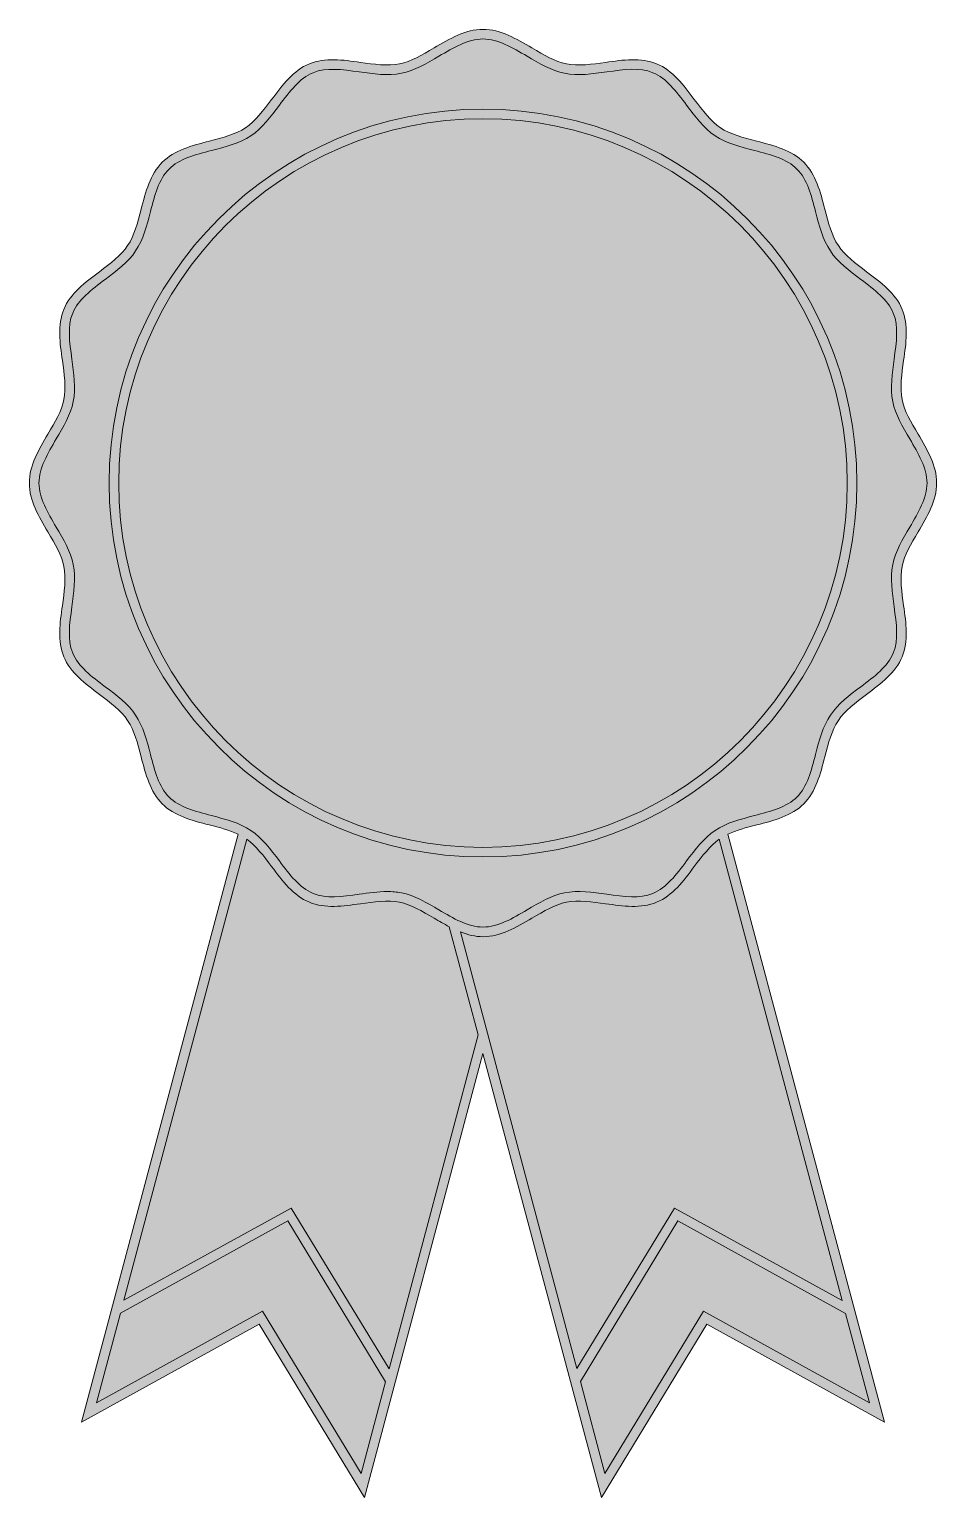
# Model space of a CAD drawing. Header units: inches. Extents: x 0.82 to 3.18, y -3.92 to -0.1.
import ezdxf

# ---------------------------------------------------------------- set-up
doc = ezdxf.new("R2010")
doc.units = ezdxf.units.IN
doc.header["$MEASUREMENT"] = 0
doc.layers.add('Back to school', color=7, linetype='Continuous', lineweight=0)

msp = doc.modelspace()

# ---------------------------------------------------------------- hatches: boundary and pattern name
at = {"layer": 'Back to school', "true_color": 0xf8e0c5, "transparency": 33554687}
h = msp.add_hatch(color=254, dxfattribs=at)
h.dxf.hatch_style = 2
edge = h.paths.add_edge_path()
edge.add_spline(control_points=[(3.1308, -1.4078), (3.1546, -1.3677), (3.1791, -1.3262), (3.1791, -1.2806), (3.1791, -1.235), (3.1546, -1.1935), (3.1308, -1.1533), (3.1126, -1.1225), (3.0953, -1.0933), (3.0895, -1.0638), (3.0834, -1.0329), (3.0885, -0.9969), (3.0934, -0.9621), (3.0998, -0.9167), (3.1064, -0.8697), (3.0896, -0.8292), (3.0724, -0.7878), (3.0341, -0.7591), (2.997, -0.7313), (2.968, -0.7095), (2.9406, -0.689), (2.9236, -0.6635), (2.9063, -0.6377), (2.8977, -0.6043), (2.8885, -0.5689), (2.877, -0.5243), (2.8651, -0.4782), (2.8338, -0.4468), (2.8024, -0.4155), (2.7562, -0.4036), (2.7116, -0.392), (2.6763, -0.3829), (2.6429, -0.3743), (2.6171, -0.357), (2.5916, -0.3399), (2.5711, -0.3126), (2.5493, -0.2836), (2.5215, -0.2465), (2.4928, -0.2082), (2.4513, -0.191), (2.4108, -0.1742), (2.3639, -0.1808), (2.3185, -0.1872), (2.2837, -0.1921), (2.2477, -0.1972), (2.2168, -0.1911), (2.1872, -0.1852), (2.1581, -0.168), (2.1273, -0.1498), (2.0871, -0.126), (2.0456, -0.1015), (2, -0.1015), (1.9544, -0.1015), (1.9129, -0.126), (1.8728, -0.1498), (1.8419, -0.168), (1.8128, -0.1852), (1.7832, -0.1911), (1.7523, -0.1972), (1.7163, -0.1921), (1.6815, -0.1872), (1.6361, -0.1808), (1.5892, -0.1742), (1.5487, -0.191), (1.5072, -0.2081), (1.4785, -0.2465), (1.4507, -0.2836), (1.429, -0.3126), (1.4084, -0.3399), (1.3829, -0.357), (1.3571, -0.3743), (1.3237, -0.3829), (1.2884, -0.392), (1.2438, -0.4036), (1.1976, -0.4155), (1.1663, -0.4468), (1.1349, -0.4782), (1.123, -0.5243), (1.1115, -0.569), (1.1023, -0.6043), (1.0937, -0.6377), (1.0764, -0.6635), (1.0594, -0.689), (1.032, -0.7095), (1.003, -0.7313), (0.9659, -0.7591), (0.9276, -0.7878), (0.9104, -0.8292), (0.8936, -0.8697), (0.9002, -0.9167), (0.9066, -0.9621), (0.9115, -0.9969), (0.9166, -1.0329), (0.9105, -1.0638), (0.9047, -1.0933), (0.8874, -1.1225), (0.8692, -1.1533), (0.8454, -1.1935), (0.8209, -1.235), (0.8209, -1.2806), (0.8209, -1.3262), (0.8454, -1.3677), (0.8692, -1.4078), (0.8874, -1.4387), (0.9047, -1.4678), (0.9105, -1.4973), (0.9166, -1.5283), (0.9115, -1.5643), (0.9066, -1.5991), (0.9002, -1.6445), (0.8936, -1.6914), (0.9104, -1.7319), (0.9276, -1.7733), (0.9659, -1.8021), (1.003, -1.8299), (1.032, -1.8516), (1.0593, -1.8722), (1.0764, -1.8977), (1.0937, -1.9235), (1.1023, -1.9569), (1.1115, -1.9922), (1.123, -2.0368), (1.1349, -2.083), (1.1662, -2.1143), (1.1976, -2.1457), (1.2437, -2.1576), (1.2884, -2.1691), (1.3154, -2.1761), (1.3412, -2.1828), (1.3635, -2.1933), (1.3635, -2.1933), (0.9562, -3.7213), (0.9562, -3.7213), (0.9562, -3.7213), (1.4183, -3.4668), (1.4183, -3.4668), (1.4183, -3.4668), (1.6924, -3.9175), (1.6924, -3.9175), (1.6924, -3.9175), (2, -2.7634), (2, -2.7634), (2, -2.7634), (2.3076, -3.9175), (2.3076, -3.9175), (2.3076, -3.9175), (2.5817, -3.4668), (2.5817, -3.4668), (2.5817, -3.4668), (3.0438, -3.7213), (3.0438, -3.7213), (3.0438, -3.7213), (2.6365, -2.1933), (2.6365, -2.1933), (2.6588, -2.1828), (2.6846, -2.1761), (2.7116, -2.1691), (2.7563, -2.1576), (2.8024, -2.1457), (2.8338, -2.1143), (2.8651, -2.083), (2.877, -2.0368), (2.8885, -1.9922), (2.8977, -1.9569), (2.9063, -1.9235), (2.9236, -1.8977), (2.9407, -1.8722), (2.968, -1.8516), (2.997, -1.8299), (3.0341, -1.8021), (3.0724, -1.7733), (3.0896, -1.7319), (3.1064, -1.6914), (3.0998, -1.6445), (3.0934, -1.5991), (3.0885, -1.5643), (3.0834, -1.5283), (3.0895, -1.4973), (3.0953, -1.4678), (3.1126, -1.4387), (3.1308, -1.4078)], knot_values=[0, 0, 0, 0, 1, 1, 1, 2, 2, 2, 3, 3, 3, 4, 4, 4, 5, 5, 5, 6, 6, 6, 7, 7, 7, 8, 8, 8, 9, 9, 9, 10, 10, 10, 11, 11, 11, 12, 12, 12, 13, 13, 13, 14, 14, 14, 15, 15, 15, 16, 16, 16, 17, 17, 17, 18, 18, 18, 19, 19, 19, 20, 20, 20, 21, 21, 21, 22, 22, 22, 23, 23, 23, 24, 24, 24, 25, 25, 25, 26, 26, 26, 27, 27, 27, 28, 28, 28, 29, 29, 29, 30, 30, 30, 31, 31, 31, 32, 32, 32, 33, 33, 33, 34, 34, 34, 35, 35, 35, 36, 36, 36, 37, 37, 37, 38, 38, 38, 39, 39, 39, 40, 40, 40, 41, 41, 41, 42, 42, 42, 43, 43, 43, 44, 44, 44, 45, 45, 45, 46, 46, 46, 47, 47, 47, 48, 48, 48, 49, 49, 49, 50, 50, 50, 51, 51, 51, 52, 52, 52, 53, 53, 53, 54, 54, 54, 55, 55, 55, 56, 56, 56, 57, 57, 57, 58, 58, 58, 59, 59, 59, 60, 60, 60, 60], degree=3, periodic=0)
at = {"layer": 'Back to school', "true_color": 0x333333, "transparency": 33554687}
h = msp.add_hatch(color=250, dxfattribs=at)
h.dxf.hatch_style = 2
edge = h.paths.add_edge_path()
edge.add_spline(control_points=[(3.0686, -1.6026), (3.0748, -1.6466), (3.0807, -1.6882), (3.0665, -1.7224), (3.052, -1.7575), (3.018, -1.7829), (2.982, -1.8099), (2.9526, -1.8319), (2.9223, -1.8547), (2.9028, -1.8837), (2.8832, -1.9131), (2.8736, -1.9501), (2.8643, -1.9859), (2.8532, -2.0292), (2.8426, -2.0701), (2.8161, -2.0967), (2.7896, -2.1232), (2.7487, -2.1337), (2.7054, -2.1449), (2.6696, -2.1542), (2.6325, -2.1637), (2.6032, -2.1834), (2.5741, -2.2028), (2.5514, -2.2332), (2.5293, -2.2626), (2.5024, -2.2986), (2.4769, -2.3325), (2.4418, -2.3471), (2.4076, -2.3613), (2.366, -2.3554), (2.322, -2.3492), (2.2851, -2.344), (2.247, -2.3386), (2.2119, -2.3456), (2.1782, -2.3522), (2.1458, -2.3714), (2.1145, -2.3899), (2.0773, -2.4119), (2.0388, -2.4347), (2, -2.4347), (1.9612, -2.4347), (1.9227, -2.4119), (1.8855, -2.3899), (1.8542, -2.3714), (1.8218, -2.3522), (1.7881, -2.3456), (1.7761, -2.3432), (1.7638, -2.3423), (1.7513, -2.3423), (1.7272, -2.3423), (1.7023, -2.3458), (1.678, -2.3492), (1.634, -2.3554), (1.5924, -2.3613), (1.5582, -2.3471), (1.5231, -2.3325), (1.4976, -2.2986), (1.4707, -2.2626), (1.4486, -2.2332), (1.4259, -2.2028), (1.3968, -2.1834), (1.3675, -2.1637), (1.3304, -2.1542), (1.2946, -2.1449), (1.2513, -2.1337), (1.2104, -2.1232), (1.1839, -2.0967), (1.1574, -2.0701), (1.1468, -2.0292), (1.1357, -1.9859), (1.1264, -1.9501), (1.1168, -1.9131), (1.0972, -1.8837), (1.0778, -1.8547), (1.0474, -1.8319), (1.018, -1.8099), (0.982, -1.7829), (0.948, -1.7575), (0.9335, -1.7224), (0.9193, -1.6882), (0.9252, -1.6466), (0.9314, -1.6026), (0.9366, -1.5657), (0.942, -1.5276), (0.935, -1.4925), (0.9284, -1.4588), (0.9092, -1.4264), (0.8907, -1.3951), (0.8687, -1.3579), (0.8459, -1.3193), (0.8459, -1.2806), (0.8459, -1.2418), (0.8687, -1.2033), (0.8907, -1.166), (0.9092, -1.1348), (0.9284, -1.1024), (0.935, -1.0687), (0.942, -1.0335), (0.9366, -0.9955), (0.9314, -0.9586), (0.9252, -0.9146), (0.9193, -0.873), (0.9335, -0.8388), (0.948, -0.8037), (0.982, -0.7782), (1.018, -0.7513), (1.0474, -0.7292), (1.0778, -0.7064), (1.0972, -0.6774), (1.1169, -0.648), (1.1264, -0.611), (1.1357, -0.5752), (1.1468, -0.5319), (1.1574, -0.491), (1.1839, -0.4645), (1.2105, -0.438), (1.2513, -0.4274), (1.2946, -0.4162), (1.3304, -0.407), (1.3675, -0.3974), (1.3968, -0.3778), (1.4259, -0.3583), (1.4487, -0.3279), (1.4707, -0.2986), (1.4977, -0.2626), (1.5231, -0.2286), (1.5582, -0.2141), (1.5924, -0.1999), (1.634, -0.2058), (1.678, -0.212), (1.7149, -0.2172), (1.7529, -0.2226), (1.7881, -0.2156), (1.8218, -0.2089), (1.8542, -0.1898), (1.8855, -0.1713), (1.9227, -0.1493), (1.9612, -0.1265), (2, -0.1265), (2.0388, -0.1265), (2.0773, -0.1493), (2.1145, -0.1713), (2.1458, -0.1898), (2.1782, -0.2089), (2.2119, -0.2156), (2.2471, -0.2226), (2.2851, -0.2172), (2.322, -0.212), (2.366, -0.2057), (2.4076, -0.1999), (2.4418, -0.2141), (2.4769, -0.2286), (2.5023, -0.2626), (2.5293, -0.2986), (2.5514, -0.328), (2.5741, -0.3583), (2.6031, -0.3778), (2.6325, -0.3974), (2.6696, -0.407), (2.7054, -0.4162), (2.7486, -0.4274), (2.7895, -0.438), (2.8161, -0.4645), (2.8426, -0.491), (2.8531, -0.5319), (2.8643, -0.5752), (2.8736, -0.611), (2.8831, -0.648), (2.9028, -0.6774), (2.9222, -0.7064), (2.9526, -0.7292), (2.982, -0.7513), (3.018, -0.7782), (3.052, -0.8037), (3.0665, -0.8388), (3.0807, -0.873), (3.0748, -0.9146), (3.0686, -0.9586), (3.0634, -0.9954), (3.058, -1.0335), (3.065, -1.0687), (3.0716, -1.1024), (3.0908, -1.1348), (3.1093, -1.166), (3.1313, -1.2033), (3.1541, -1.2418), (3.1541, -1.2806), (3.1541, -1.3193), (3.1313, -1.3579), (3.1093, -1.3951), (3.0908, -1.4264), (3.0716, -1.4588), (3.065, -1.4925), (3.058, -1.5276), (3.0634, -1.5657), (3.0686, -1.6026)], knot_values=[0, 0, 0, 0, 1, 1, 1, 2, 2, 2, 3, 3, 3, 4, 4, 4, 5, 5, 5, 6, 6, 6, 7, 7, 7, 8, 8, 8, 9, 9, 9, 10, 10, 10, 11, 11, 11, 12, 12, 12, 13, 13, 13, 14, 14, 14, 15, 15, 15, 16, 16, 16, 17, 17, 17, 18, 18, 18, 19, 19, 19, 20, 20, 20, 21, 21, 21, 22, 22, 22, 23, 23, 23, 24, 24, 24, 25, 25, 25, 26, 26, 26, 27, 27, 27, 28, 28, 28, 29, 29, 29, 30, 30, 30, 31, 31, 31, 32, 32, 32, 33, 33, 33, 34, 34, 34, 35, 35, 35, 36, 36, 36, 37, 37, 37, 38, 38, 38, 39, 39, 39, 40, 40, 40, 41, 41, 41, 42, 42, 42, 43, 43, 43, 44, 44, 44, 45, 45, 45, 46, 46, 46, 47, 47, 47, 48, 48, 48, 49, 49, 49, 50, 50, 50, 51, 51, 51, 52, 52, 52, 53, 53, 53, 54, 54, 54, 55, 55, 55, 56, 56, 56, 57, 57, 57, 58, 58, 58, 59, 59, 59, 60, 60, 60, 61, 61, 61, 62, 62, 62, 63, 63, 63, 64, 64, 64, 65, 65, 65, 65], degree=3, periodic=0)
edge = h.paths.add_edge_path()
edge.add_spline(control_points=[(2.5728, -3.4333), (2.5728, -3.4333), (2.3167, -3.8545), (2.3167, -3.8545), (2.3167, -3.8545), (2.253, -3.6156), (2.253, -3.6156), (2.253, -3.6156), (2.5066, -3.1985), (2.5066, -3.1985), (2.5066, -3.1985), (2.9426, -3.4386), (2.9426, -3.4386), (2.9426, -3.4386), (3.0045, -3.6712), (3.0045, -3.6712), (3.0045, -3.6712), (2.5728, -3.4333), (2.5728, -3.4333)], knot_values=[0, 0, 0, 0, 1, 1, 1, 2, 2, 2, 3, 3, 3, 4, 4, 4, 5, 5, 5, 6, 6, 6, 6], degree=3, periodic=0)
edge = h.paths.add_edge_path()
edge.add_spline(control_points=[(2.6141, -2.2063), (2.6141, -2.2063), (2.9337, -3.4052), (2.9337, -3.4052), (2.9337, -3.4052), (2.4977, -3.165), (2.4977, -3.165), (2.4977, -3.165), (2.2441, -3.5821), (2.2441, -3.5821), (2.2441, -3.5821), (1.9416, -2.4473), (1.9416, -2.4473), (1.9605, -2.4547), (1.9798, -2.4597), (2, -2.4597), (2.0456, -2.4597), (2.0871, -2.4351), (2.1272, -2.4114), (2.1581, -2.3932), (2.1872, -2.3759), (2.2168, -2.3701), (2.2478, -2.364), (2.2837, -2.369), (2.3185, -2.374), (2.3639, -2.3804), (2.4109, -2.387), (2.4513, -2.3702), (2.4928, -2.353), (2.5215, -2.3147), (2.5493, -2.2776), (2.5702, -2.2497), (2.59, -2.2235), (2.6141, -2.2063)], knot_values=[0, 0, 0, 0, 1, 1, 1, 2, 2, 2, 3, 3, 3, 4, 4, 4, 5, 5, 5, 6, 6, 6, 7, 7, 7, 8, 8, 8, 9, 9, 9, 10, 10, 10, 11, 11, 11, 11], degree=3, periodic=0)
edge = h.paths.add_edge_path()
edge.add_spline(control_points=[(1.7557, -3.583), (1.7557, -3.583), (1.5015, -3.165), (1.5015, -3.165), (1.5015, -3.165), (1.0665, -3.4047), (1.0665, -3.4047), (1.0665, -3.4047), (1.3859, -2.2063), (1.3859, -2.2063), (1.41, -2.2235), (1.4298, -2.2497), (1.4507, -2.2776), (1.4785, -2.3147), (1.5072, -2.353), (1.5487, -2.3702), (1.5892, -2.387), (1.6361, -2.3804), (1.6815, -2.374), (1.7163, -2.369), (1.7523, -2.364), (1.7832, -2.3701), (1.8128, -2.3759), (1.8419, -2.3932), (1.8727, -2.4114), (1.8857, -2.4191), (1.8988, -2.4267), (1.9121, -2.4337), (1.9121, -2.4337), (1.9871, -2.7149), (1.9871, -2.7149), (1.9871, -2.7149), (1.7557, -3.583), (1.7557, -3.583)], knot_values=[0, 0, 0, 0, 1, 1, 1, 2, 2, 2, 3, 3, 3, 4, 4, 4, 5, 5, 5, 6, 6, 6, 7, 7, 7, 8, 8, 8, 9, 9, 9, 10, 10, 10, 11, 11, 11, 11], degree=3, periodic=0)
edge = h.paths.add_edge_path()
edge.add_spline(control_points=[(1.6833, -3.8545), (1.6833, -3.8545), (1.4272, -3.4333), (1.4272, -3.4333), (1.4272, -3.4333), (0.9954, -3.6712), (0.9954, -3.6712), (0.9954, -3.6712), (1.0575, -3.4382), (1.0575, -3.4382), (1.0575, -3.4382), (1.4926, -3.1985), (1.4926, -3.1985), (1.4926, -3.1985), (1.7468, -3.6164), (1.7468, -3.6164), (1.7468, -3.6164), (1.6833, -3.8545), (1.6833, -3.8545)], knot_values=[0, 0, 0, 0, 1, 1, 1, 2, 2, 2, 3, 3, 3, 4, 4, 4, 5, 5, 5, 6, 6, 6, 6], degree=3, periodic=0)
edge = h.paths.add_edge_path()
edge.add_spline(control_points=[(3.1308, -1.4078), (3.1546, -1.3677), (3.1791, -1.3262), (3.1791, -1.2806), (3.1791, -1.235), (3.1546, -1.1935), (3.1308, -1.1533), (3.1126, -1.1225), (3.0953, -1.0933), (3.0895, -1.0638), (3.0834, -1.0329), (3.0885, -0.9969), (3.0934, -0.9621), (3.0998, -0.9167), (3.1064, -0.8697), (3.0896, -0.8292), (3.0724, -0.7878), (3.0341, -0.7591), (2.997, -0.7313), (2.968, -0.7095), (2.9406, -0.689), (2.9236, -0.6635), (2.9063, -0.6377), (2.8977, -0.6043), (2.8885, -0.5689), (2.877, -0.5243), (2.8651, -0.4782), (2.8338, -0.4468), (2.8024, -0.4155), (2.7562, -0.4036), (2.7116, -0.392), (2.6763, -0.3829), (2.6429, -0.3743), (2.6171, -0.357), (2.5916, -0.3399), (2.5711, -0.3126), (2.5493, -0.2836), (2.5215, -0.2465), (2.4928, -0.2082), (2.4513, -0.191), (2.4108, -0.1742), (2.3639, -0.1808), (2.3185, -0.1872), (2.2837, -0.1921), (2.2477, -0.1972), (2.2168, -0.1911), (2.1872, -0.1852), (2.1581, -0.168), (2.1273, -0.1498), (2.0871, -0.126), (2.0456, -0.1015), (2, -0.1015), (1.9544, -0.1015), (1.9129, -0.126), (1.8728, -0.1498), (1.8419, -0.168), (1.8128, -0.1852), (1.7832, -0.1911), (1.7523, -0.1972), (1.7163, -0.1921), (1.6815, -0.1872), (1.6361, -0.1808), (1.5892, -0.1742), (1.5487, -0.191), (1.5072, -0.2081), (1.4785, -0.2465), (1.4507, -0.2836), (1.429, -0.3126), (1.4084, -0.3399), (1.3829, -0.357), (1.3571, -0.3743), (1.3237, -0.3829), (1.2884, -0.392), (1.2438, -0.4036), (1.1976, -0.4155), (1.1663, -0.4468), (1.1349, -0.4782), (1.123, -0.5243), (1.1115, -0.569), (1.1023, -0.6043), (1.0937, -0.6377), (1.0764, -0.6635), (1.0594, -0.689), (1.032, -0.7095), (1.003, -0.7313), (0.9659, -0.7591), (0.9276, -0.7878), (0.9104, -0.8292), (0.8936, -0.8697), (0.9002, -0.9167), (0.9066, -0.9621), (0.9115, -0.9969), (0.9166, -1.0329), (0.9105, -1.0638), (0.9047, -1.0933), (0.8874, -1.1225), (0.8692, -1.1533), (0.8454, -1.1935), (0.8209, -1.235), (0.8209, -1.2806), (0.8209, -1.3262), (0.8454, -1.3677), (0.8692, -1.4078), (0.8874, -1.4387), (0.9047, -1.4678), (0.9105, -1.4973), (0.9166, -1.5283), (0.9115, -1.5643), (0.9066, -1.5991), (0.9002, -1.6445), (0.8936, -1.6914), (0.9104, -1.7319), (0.9276, -1.7733), (0.9659, -1.8021), (1.003, -1.8299), (1.032, -1.8516), (1.0593, -1.8722), (1.0764, -1.8977), (1.0937, -1.9235), (1.1023, -1.9569), (1.1115, -1.9922), (1.123, -2.0368), (1.1349, -2.083), (1.1662, -2.1143), (1.1976, -2.1457), (1.2437, -2.1576), (1.2884, -2.1691), (1.3154, -2.1761), (1.3412, -2.1828), (1.3635, -2.1933), (1.3635, -2.1933), (0.9562, -3.7213), (0.9562, -3.7213), (0.9562, -3.7213), (1.4183, -3.4668), (1.4183, -3.4668), (1.4183, -3.4668), (1.6924, -3.9175), (1.6924, -3.9175), (1.6924, -3.9175), (2, -2.7634), (2, -2.7634), (2, -2.7634), (2.3076, -3.9175), (2.3076, -3.9175), (2.3076, -3.9175), (2.5817, -3.4668), (2.5817, -3.4668), (2.5817, -3.4668), (3.0438, -3.7213), (3.0438, -3.7213), (3.0438, -3.7213), (2.6365, -2.1933), (2.6365, -2.1933), (2.6588, -2.1828), (2.6846, -2.1761), (2.7116, -2.1691), (2.7563, -2.1576), (2.8024, -2.1457), (2.8338, -2.1143), (2.8651, -2.083), (2.877, -2.0368), (2.8885, -1.9922), (2.8977, -1.9569), (2.9063, -1.9235), (2.9236, -1.8977), (2.9407, -1.8722), (2.968, -1.8516), (2.997, -1.8299), (3.0341, -1.8021), (3.0724, -1.7733), (3.0896, -1.7319), (3.1064, -1.6914), (3.0998, -1.6445), (3.0934, -1.5991), (3.0885, -1.5643), (3.0834, -1.5283), (3.0895, -1.4973), (3.0953, -1.4678), (3.1126, -1.4387), (3.1308, -1.4078)], knot_values=[0, 0, 0, 0, 1, 1, 1, 2, 2, 2, 3, 3, 3, 4, 4, 4, 5, 5, 5, 6, 6, 6, 7, 7, 7, 8, 8, 8, 9, 9, 9, 10, 10, 10, 11, 11, 11, 12, 12, 12, 13, 13, 13, 14, 14, 14, 15, 15, 15, 16, 16, 16, 17, 17, 17, 18, 18, 18, 19, 19, 19, 20, 20, 20, 21, 21, 21, 22, 22, 22, 23, 23, 23, 24, 24, 24, 25, 25, 25, 26, 26, 26, 27, 27, 27, 28, 28, 28, 29, 29, 29, 30, 30, 30, 31, 31, 31, 32, 32, 32, 33, 33, 33, 34, 34, 34, 35, 35, 35, 36, 36, 36, 37, 37, 37, 38, 38, 38, 39, 39, 39, 40, 40, 40, 41, 41, 41, 42, 42, 42, 43, 43, 43, 44, 44, 44, 45, 45, 45, 46, 46, 46, 47, 47, 47, 48, 48, 48, 49, 49, 49, 50, 50, 50, 51, 51, 51, 52, 52, 52, 53, 53, 53, 54, 54, 54, 55, 55, 55, 56, 56, 56, 57, 57, 57, 58, 58, 58, 59, 59, 59, 60, 60, 60, 60], degree=3, periodic=0)
edge = h.paths.add_edge_path()
edge.add_spline(control_points=[(2, -2.2274), (1.4779, -2.2274), (1.0532, -1.8026), (1.0532, -1.2806), (1.0532, -0.7585), (1.4779, -0.3338), (2, -0.3338), (2.5221, -0.3338), (2.9468, -0.7585), (2.9468, -1.2806), (2.9468, -1.8026), (2.5221, -2.2274), (2, -2.2274)], knot_values=[0, 0, 0, 0, 1, 1, 1, 2, 2, 2, 3, 3, 3, 4, 4, 4, 4], degree=3, periodic=0)
edge = h.paths.add_edge_path()
edge.add_spline(control_points=[(2, -0.3088), (1.4642, -0.3088), (1.0282, -0.7447), (1.0282, -1.2806), (1.0282, -1.8164), (1.4642, -2.2524), (2, -2.2524), (2.5358, -2.2524), (2.9718, -1.8164), (2.9718, -1.2806), (2.9718, -0.7447), (2.5358, -0.3088), (2, -0.3088)], knot_values=[0, 0, 0, 0, 1, 1, 1, 2, 2, 2, 3, 3, 3, 4, 4, 4, 4], degree=3, periodic=0)

# ---------------------------------------------------------------- linework, layer by layer
at = {"layer": 'Back to school'}
for points, knots in [([(3.1308, -1.4078), (3.1546, -1.3677), (3.1791, -1.3262), (3.1791, -1.2806), (3.1791, -1.235), (3.1546, -1.1935), (3.1308, -1.1533), (3.1126, -1.1225), (3.0953, -1.0933), (3.0895, -1.0638), (3.0834, -1.0329), (3.0885, -0.9969), (3.0934, -0.9621), (3.0998, -0.9167), (3.1064, -0.8697), (3.0896, -0.8292), (3.0724, -0.7878), (3.0341, -0.7591), (2.997, -0.7313), (2.968, -0.7095), (2.9406, -0.689), (2.9236, -0.6635), (2.9063, -0.6377), (2.8977, -0.6043), (2.8885, -0.5689), (2.877, -0.5243), (2.8651, -0.4782), (2.8338, -0.4468), (2.8024, -0.4155), (2.7562, -0.4036), (2.7116, -0.392), (2.6763, -0.3829), (2.6429, -0.3743), (2.6171, -0.357), (2.5916, -0.3399), (2.5711, -0.3126), (2.5493, -0.2836), (2.5215, -0.2465), (2.4928, -0.2082), (2.4513, -0.191), (2.4108, -0.1742), (2.3639, -0.1808), (2.3185, -0.1872), (2.2837, -0.1921), (2.2477, -0.1972), (2.2168, -0.1911), (2.1872, -0.1852), (2.1581, -0.168), (2.1273, -0.1498), (2.0871, -0.126), (2.0456, -0.1015), (2, -0.1015), (1.9544, -0.1015), (1.9129, -0.126), (1.8728, -0.1498), (1.8419, -0.168), (1.8128, -0.1852), (1.7832, -0.1911), (1.7523, -0.1972), (1.7163, -0.1921), (1.6815, -0.1872), (1.6361, -0.1808), (1.5892, -0.1742), (1.5487, -0.191), (1.5072, -0.2081), (1.4785, -0.2465), (1.4507, -0.2836), (1.429, -0.3126), (1.4084, -0.3399), (1.3829, -0.357), (1.3571, -0.3743), (1.3237, -0.3829), (1.2884, -0.392), (1.2438, -0.4036), (1.1976, -0.4155), (1.1663, -0.4468), (1.1349, -0.4782), (1.123, -0.5243), (1.1115, -0.569), (1.1023, -0.6043), (1.0937, -0.6377), (1.0764, -0.6635), (1.0594, -0.689), (1.032, -0.7095), (1.003, -0.7313), (0.9659, -0.7591), (0.9276, -0.7878), (0.9104, -0.8292), (0.8936, -0.8697), (0.9002, -0.9167), (0.9066, -0.9621), (0.9115, -0.9969), (0.9166, -1.0329), (0.9105, -1.0638), (0.9047, -1.0933), (0.8874, -1.1225), (0.8692, -1.1533), (0.8454, -1.1935), (0.8209, -1.235), (0.8209, -1.2806), (0.8209, -1.3262), (0.8454, -1.3677), (0.8692, -1.4078), (0.8874, -1.4387), (0.9047, -1.4678), (0.9105, -1.4973), (0.9166, -1.5283), (0.9115, -1.5643), (0.9066, -1.5991), (0.9002, -1.6445), (0.8936, -1.6914), (0.9104, -1.7319), (0.9276, -1.7733), (0.9659, -1.8021), (1.003, -1.8299), (1.032, -1.8516), (1.0593, -1.8722), (1.0764, -1.8977), (1.0937, -1.9235), (1.1023, -1.9569), (1.1115, -1.9922), (1.123, -2.0368), (1.1349, -2.083), (1.1662, -2.1143), (1.1976, -2.1457), (1.2437, -2.1576), (1.2884, -2.1691), (1.3154, -2.1761), (1.3412, -2.1828), (1.3635, -2.1933), (1.3635, -2.1933), (0.9562, -3.7213), (0.9562, -3.7213), (0.9562, -3.7213), (1.4183, -3.4668), (1.4183, -3.4668), (1.4183, -3.4668), (1.6924, -3.9175), (1.6924, -3.9175), (1.6924, -3.9175), (2, -2.7634), (2, -2.7634), (2, -2.7634), (2.3076, -3.9175), (2.3076, -3.9175), (2.3076, -3.9175), (2.5817, -3.4668), (2.5817, -3.4668), (2.5817, -3.4668), (3.0438, -3.7213), (3.0438, -3.7213), (3.0438, -3.7213), (2.6365, -2.1933), (2.6365, -2.1933), (2.6588, -2.1828), (2.6846, -2.1761), (2.7116, -2.1691), (2.7563, -2.1576), (2.8024, -2.1457), (2.8338, -2.1143), (2.8651, -2.083), (2.877, -2.0368), (2.8885, -1.9922), (2.8977, -1.9569), (2.9063, -1.9235), (2.9236, -1.8977), (2.9407, -1.8722), (2.968, -1.8516), (2.997, -1.8299), (3.0341, -1.8021), (3.0724, -1.7733), (3.0896, -1.7319), (3.1064, -1.6914), (3.0998, -1.6445), (3.0934, -1.5991), (3.0885, -1.5643), (3.0834, -1.5283), (3.0895, -1.4973), (3.0953, -1.4678), (3.1126, -1.4387), (3.1308, -1.4078)], [0, 0, 0, 0, 1, 1, 1, 2, 2, 2, 3, 3, 3, 4, 4, 4, 5, 5, 5, 6, 6, 6, 7, 7, 7, 8, 8, 8, 9, 9, 9, 10, 10, 10, 11, 11, 11, 12, 12, 12, 13, 13, 13, 14, 14, 14, 15, 15, 15, 16, 16, 16, 17, 17, 17, 18, 18, 18, 19, 19, 19, 20, 20, 20, 21, 21, 21, 22, 22, 22, 23, 23, 23, 24, 24, 24, 25, 25, 25, 26, 26, 26, 27, 27, 27, 28, 28, 28, 29, 29, 29, 30, 30, 30, 31, 31, 31, 32, 32, 32, 33, 33, 33, 34, 34, 34, 35, 35, 35, 36, 36, 36, 37, 37, 37, 38, 38, 38, 39, 39, 39, 40, 40, 40, 41, 41, 41, 42, 42, 42, 43, 43, 43, 44, 44, 44, 45, 45, 45, 46, 46, 46, 47, 47, 47, 48, 48, 48, 49, 49, 49, 50, 50, 50, 51, 51, 51, 52, 52, 52, 53, 53, 53, 54, 54, 54, 55, 55, 55, 56, 56, 56, 57, 57, 57, 58, 58, 58, 59, 59, 59, 60, 60, 60, 60]), ([(3.1308, -1.4078), (3.1546, -1.3677), (3.1791, -1.3262), (3.1791, -1.2806), (3.1791, -1.235), (3.1546, -1.1935), (3.1308, -1.1533), (3.1126, -1.1225), (3.0953, -1.0933), (3.0895, -1.0638), (3.0834, -1.0329), (3.0885, -0.9969), (3.0934, -0.9621), (3.0998, -0.9167), (3.1064, -0.8697), (3.0896, -0.8292), (3.0724, -0.7878), (3.0341, -0.7591), (2.997, -0.7313), (2.968, -0.7095), (2.9406, -0.689), (2.9236, -0.6635), (2.9063, -0.6377), (2.8977, -0.6043), (2.8885, -0.5689), (2.877, -0.5243), (2.8651, -0.4782), (2.8338, -0.4468), (2.8024, -0.4155), (2.7562, -0.4036), (2.7116, -0.392), (2.6763, -0.3829), (2.6429, -0.3743), (2.6171, -0.357), (2.5916, -0.3399), (2.5711, -0.3126), (2.5493, -0.2836), (2.5215, -0.2465), (2.4928, -0.2082), (2.4513, -0.191), (2.4108, -0.1742), (2.3639, -0.1808), (2.3185, -0.1872), (2.2837, -0.1921), (2.2477, -0.1972), (2.2168, -0.1911), (2.1872, -0.1852), (2.1581, -0.168), (2.1273, -0.1498), (2.0871, -0.126), (2.0456, -0.1015), (2, -0.1015), (1.9544, -0.1015), (1.9129, -0.126), (1.8728, -0.1498), (1.8419, -0.168), (1.8128, -0.1852), (1.7832, -0.1911), (1.7523, -0.1972), (1.7163, -0.1921), (1.6815, -0.1872), (1.6361, -0.1808), (1.5892, -0.1742), (1.5487, -0.191), (1.5072, -0.2081), (1.4785, -0.2465), (1.4507, -0.2836), (1.429, -0.3126), (1.4084, -0.3399), (1.3829, -0.357), (1.3571, -0.3743), (1.3237, -0.3829), (1.2884, -0.392), (1.2438, -0.4036), (1.1976, -0.4155), (1.1663, -0.4468), (1.1349, -0.4782), (1.123, -0.5243), (1.1115, -0.569), (1.1023, -0.6043), (1.0937, -0.6377), (1.0764, -0.6635), (1.0594, -0.689), (1.032, -0.7095), (1.003, -0.7313), (0.9659, -0.7591), (0.9276, -0.7878), (0.9104, -0.8292), (0.8936, -0.8697), (0.9002, -0.9167), (0.9066, -0.9621), (0.9115, -0.9969), (0.9166, -1.0329), (0.9105, -1.0638), (0.9047, -1.0933), (0.8874, -1.1225), (0.8692, -1.1533), (0.8454, -1.1935), (0.8209, -1.235), (0.8209, -1.2806), (0.8209, -1.3262), (0.8454, -1.3677), (0.8692, -1.4078), (0.8874, -1.4387), (0.9047, -1.4678), (0.9105, -1.4973), (0.9166, -1.5283), (0.9115, -1.5643), (0.9066, -1.5991), (0.9002, -1.6445), (0.8936, -1.6914), (0.9104, -1.7319), (0.9276, -1.7733), (0.9659, -1.8021), (1.003, -1.8299), (1.032, -1.8516), (1.0593, -1.8722), (1.0764, -1.8977), (1.0937, -1.9235), (1.1023, -1.9569), (1.1115, -1.9922), (1.123, -2.0368), (1.1349, -2.083), (1.1662, -2.1143), (1.1976, -2.1457), (1.2437, -2.1576), (1.2884, -2.1691), (1.3154, -2.1761), (1.3412, -2.1828), (1.3635, -2.1933), (1.3635, -2.1933), (0.9562, -3.7213), (0.9562, -3.7213), (0.9562, -3.7213), (1.4183, -3.4668), (1.4183, -3.4668), (1.4183, -3.4668), (1.6924, -3.9175), (1.6924, -3.9175), (1.6924, -3.9175), (2, -2.7634), (2, -2.7634), (2, -2.7634), (2.3076, -3.9175), (2.3076, -3.9175), (2.3076, -3.9175), (2.5817, -3.4668), (2.5817, -3.4668), (2.5817, -3.4668), (3.0438, -3.7213), (3.0438, -3.7213), (3.0438, -3.7213), (2.6365, -2.1933), (2.6365, -2.1933), (2.6588, -2.1828), (2.6846, -2.1761), (2.7116, -2.1691), (2.7563, -2.1576), (2.8024, -2.1457), (2.8338, -2.1143), (2.8651, -2.083), (2.877, -2.0368), (2.8885, -1.9922), (2.8977, -1.9569), (2.9063, -1.9235), (2.9236, -1.8977), (2.9407, -1.8722), (2.968, -1.8516), (2.997, -1.8299), (3.0341, -1.8021), (3.0724, -1.7733), (3.0896, -1.7319), (3.1064, -1.6914), (3.0998, -1.6445), (3.0934, -1.5991), (3.0885, -1.5643), (3.0834, -1.5283), (3.0895, -1.4973), (3.0953, -1.4678), (3.1126, -1.4387), (3.1308, -1.4078)], [0, 0, 0, 0, 1, 1, 1, 2, 2, 2, 3, 3, 3, 4, 4, 4, 5, 5, 5, 6, 6, 6, 7, 7, 7, 8, 8, 8, 9, 9, 9, 10, 10, 10, 11, 11, 11, 12, 12, 12, 13, 13, 13, 14, 14, 14, 15, 15, 15, 16, 16, 16, 17, 17, 17, 18, 18, 18, 19, 19, 19, 20, 20, 20, 21, 21, 21, 22, 22, 22, 23, 23, 23, 24, 24, 24, 25, 25, 25, 26, 26, 26, 27, 27, 27, 28, 28, 28, 29, 29, 29, 30, 30, 30, 31, 31, 31, 32, 32, 32, 33, 33, 33, 34, 34, 34, 35, 35, 35, 36, 36, 36, 37, 37, 37, 38, 38, 38, 39, 39, 39, 40, 40, 40, 41, 41, 41, 42, 42, 42, 43, 43, 43, 44, 44, 44, 45, 45, 45, 46, 46, 46, 47, 47, 47, 48, 48, 48, 49, 49, 49, 50, 50, 50, 51, 51, 51, 52, 52, 52, 53, 53, 53, 54, 54, 54, 55, 55, 55, 56, 56, 56, 57, 57, 57, 58, 58, 58, 59, 59, 59, 60, 60, 60, 60]), ([(3.0686, -1.6026), (3.0748, -1.6466), (3.0807, -1.6882), (3.0665, -1.7224), (3.052, -1.7575), (3.018, -1.7829), (2.982, -1.8099), (2.9526, -1.8319), (2.9223, -1.8547), (2.9028, -1.8837), (2.8832, -1.9131), (2.8736, -1.9501), (2.8643, -1.9859), (2.8532, -2.0292), (2.8426, -2.0701), (2.8161, -2.0967), (2.7896, -2.1232), (2.7487, -2.1337), (2.7054, -2.1449), (2.6696, -2.1542), (2.6325, -2.1637), (2.6032, -2.1834), (2.5741, -2.2028), (2.5514, -2.2332), (2.5293, -2.2626), (2.5024, -2.2986), (2.4769, -2.3325), (2.4418, -2.3471), (2.4076, -2.3613), (2.366, -2.3554), (2.322, -2.3492), (2.2851, -2.344), (2.247, -2.3386), (2.2119, -2.3456), (2.1782, -2.3522), (2.1458, -2.3714), (2.1145, -2.3899), (2.0773, -2.4119), (2.0388, -2.4347), (2, -2.4347), (1.9612, -2.4347), (1.9227, -2.4119), (1.8855, -2.3899), (1.8542, -2.3714), (1.8218, -2.3522), (1.7881, -2.3456), (1.7761, -2.3432), (1.7638, -2.3423), (1.7513, -2.3423), (1.7272, -2.3423), (1.7023, -2.3458), (1.678, -2.3492), (1.634, -2.3554), (1.5924, -2.3613), (1.5582, -2.3471), (1.5231, -2.3325), (1.4976, -2.2986), (1.4707, -2.2626), (1.4486, -2.2332), (1.4259, -2.2028), (1.3968, -2.1834), (1.3675, -2.1637), (1.3304, -2.1542), (1.2946, -2.1449), (1.2513, -2.1337), (1.2104, -2.1232), (1.1839, -2.0967), (1.1574, -2.0701), (1.1468, -2.0292), (1.1357, -1.9859), (1.1264, -1.9501), (1.1168, -1.9131), (1.0972, -1.8837), (1.0778, -1.8547), (1.0474, -1.8319), (1.018, -1.8099), (0.982, -1.7829), (0.948, -1.7575), (0.9335, -1.7224), (0.9193, -1.6882), (0.9252, -1.6466), (0.9314, -1.6026), (0.9366, -1.5657), (0.942, -1.5276), (0.935, -1.4925), (0.9284, -1.4588), (0.9092, -1.4264), (0.8907, -1.3951), (0.8687, -1.3579), (0.8459, -1.3193), (0.8459, -1.2806), (0.8459, -1.2418), (0.8687, -1.2033), (0.8907, -1.166), (0.9092, -1.1348), (0.9284, -1.1024), (0.935, -1.0687), (0.942, -1.0335), (0.9366, -0.9955), (0.9314, -0.9586), (0.9252, -0.9146), (0.9193, -0.873), (0.9335, -0.8388), (0.948, -0.8037), (0.982, -0.7782), (1.018, -0.7513), (1.0474, -0.7292), (1.0778, -0.7064), (1.0972, -0.6774), (1.1169, -0.648), (1.1264, -0.611), (1.1357, -0.5752), (1.1468, -0.5319), (1.1574, -0.491), (1.1839, -0.4645), (1.2105, -0.438), (1.2513, -0.4274), (1.2946, -0.4162), (1.3304, -0.407), (1.3675, -0.3974), (1.3968, -0.3778), (1.4259, -0.3583), (1.4487, -0.3279), (1.4707, -0.2986), (1.4977, -0.2626), (1.5231, -0.2286), (1.5582, -0.2141), (1.5924, -0.1999), (1.634, -0.2058), (1.678, -0.212), (1.7149, -0.2172), (1.7529, -0.2226), (1.7881, -0.2156), (1.8218, -0.2089), (1.8542, -0.1898), (1.8855, -0.1713), (1.9227, -0.1493), (1.9612, -0.1265), (2, -0.1265), (2.0388, -0.1265), (2.0773, -0.1493), (2.1145, -0.1713), (2.1458, -0.1898), (2.1782, -0.2089), (2.2119, -0.2156), (2.2471, -0.2226), (2.2851, -0.2172), (2.322, -0.212), (2.366, -0.2057), (2.4076, -0.1999), (2.4418, -0.2141), (2.4769, -0.2286), (2.5023, -0.2626), (2.5293, -0.2986), (2.5514, -0.328), (2.5741, -0.3583), (2.6031, -0.3778), (2.6325, -0.3974), (2.6696, -0.407), (2.7054, -0.4162), (2.7486, -0.4274), (2.7895, -0.438), (2.8161, -0.4645), (2.8426, -0.491), (2.8531, -0.5319), (2.8643, -0.5752), (2.8736, -0.611), (2.8831, -0.648), (2.9028, -0.6774), (2.9222, -0.7064), (2.9526, -0.7292), (2.982, -0.7513), (3.018, -0.7782), (3.052, -0.8037), (3.0665, -0.8388), (3.0807, -0.873), (3.0748, -0.9146), (3.0686, -0.9586), (3.0634, -0.9954), (3.058, -1.0335), (3.065, -1.0687), (3.0716, -1.1024), (3.0908, -1.1348), (3.1093, -1.166), (3.1313, -1.2033), (3.1541, -1.2418), (3.1541, -1.2806), (3.1541, -1.3193), (3.1313, -1.3579), (3.1093, -1.3951), (3.0908, -1.4264), (3.0716, -1.4588), (3.065, -1.4925), (3.058, -1.5276), (3.0634, -1.5657), (3.0686, -1.6026)], [0, 0, 0, 0, 1, 1, 1, 2, 2, 2, 3, 3, 3, 4, 4, 4, 5, 5, 5, 6, 6, 6, 7, 7, 7, 8, 8, 8, 9, 9, 9, 10, 10, 10, 11, 11, 11, 12, 12, 12, 13, 13, 13, 14, 14, 14, 15, 15, 15, 16, 16, 16, 17, 17, 17, 18, 18, 18, 19, 19, 19, 20, 20, 20, 21, 21, 21, 22, 22, 22, 23, 23, 23, 24, 24, 24, 25, 25, 25, 26, 26, 26, 27, 27, 27, 28, 28, 28, 29, 29, 29, 30, 30, 30, 31, 31, 31, 32, 32, 32, 33, 33, 33, 34, 34, 34, 35, 35, 35, 36, 36, 36, 37, 37, 37, 38, 38, 38, 39, 39, 39, 40, 40, 40, 41, 41, 41, 42, 42, 42, 43, 43, 43, 44, 44, 44, 45, 45, 45, 46, 46, 46, 47, 47, 47, 48, 48, 48, 49, 49, 49, 50, 50, 50, 51, 51, 51, 52, 52, 52, 53, 53, 53, 54, 54, 54, 55, 55, 55, 56, 56, 56, 57, 57, 57, 58, 58, 58, 59, 59, 59, 60, 60, 60, 61, 61, 61, 62, 62, 62, 63, 63, 63, 64, 64, 64, 65, 65, 65, 65]), ([(2, -0.3088), (1.4642, -0.3088), (1.0282, -0.7447), (1.0282, -1.2806), (1.0282, -1.8164), (1.4642, -2.2524), (2, -2.2524), (2.5358, -2.2524), (2.9718, -1.8164), (2.9718, -1.2806), (2.9718, -0.7447), (2.5358, -0.3088), (2, -0.3088)], [0, 0, 0, 0, 1, 1, 1, 2, 2, 2, 3, 3, 3, 4, 4, 4, 4]), ([(2, -2.2274), (1.4779, -2.2274), (1.0532, -1.8026), (1.0532, -1.2806), (1.0532, -0.7585), (1.4779, -0.3338), (2, -0.3338), (2.5221, -0.3338), (2.9468, -0.7585), (2.9468, -1.2806), (2.9468, -1.8026), (2.5221, -2.2274), (2, -2.2274)], [0, 0, 0, 0, 1, 1, 1, 2, 2, 2, 3, 3, 3, 4, 4, 4, 4]), ([(1.7557, -3.583), (1.7557, -3.583), (1.5015, -3.165), (1.5015, -3.165), (1.5015, -3.165), (1.0665, -3.4047), (1.0665, -3.4047), (1.0665, -3.4047), (1.3859, -2.2063), (1.3859, -2.2063), (1.41, -2.2235), (1.4298, -2.2497), (1.4507, -2.2776), (1.4785, -2.3147), (1.5072, -2.353), (1.5487, -2.3702), (1.5892, -2.387), (1.6361, -2.3804), (1.6815, -2.374), (1.7163, -2.369), (1.7523, -2.364), (1.7832, -2.3701), (1.8128, -2.3759), (1.8419, -2.3932), (1.8727, -2.4114), (1.8857, -2.4191), (1.8988, -2.4267), (1.9121, -2.4337), (1.9121, -2.4337), (1.9871, -2.7149), (1.9871, -2.7149), (1.9871, -2.7149), (1.7557, -3.583), (1.7557, -3.583)], [0, 0, 0, 0, 1, 1, 1, 2, 2, 2, 3, 3, 3, 4, 4, 4, 5, 5, 5, 6, 6, 6, 7, 7, 7, 8, 8, 8, 9, 9, 9, 10, 10, 10, 11, 11, 11, 11]), ([(2.6141, -2.2063), (2.6141, -2.2063), (2.9337, -3.4052), (2.9337, -3.4052), (2.9337, -3.4052), (2.4977, -3.165), (2.4977, -3.165), (2.4977, -3.165), (2.2441, -3.5821), (2.2441, -3.5821), (2.2441, -3.5821), (1.9416, -2.4473), (1.9416, -2.4473), (1.9605, -2.4547), (1.9798, -2.4597), (2, -2.4597), (2.0456, -2.4597), (2.0871, -2.4351), (2.1272, -2.4114), (2.1581, -2.3932), (2.1872, -2.3759), (2.2168, -2.3701), (2.2478, -2.364), (2.2837, -2.369), (2.3185, -2.374), (2.3639, -2.3804), (2.4109, -2.387), (2.4513, -2.3702), (2.4928, -2.353), (2.5215, -2.3147), (2.5493, -2.2776), (2.5702, -2.2497), (2.59, -2.2235), (2.6141, -2.2063)], [0, 0, 0, 0, 1, 1, 1, 2, 2, 2, 3, 3, 3, 4, 4, 4, 5, 5, 5, 6, 6, 6, 7, 7, 7, 8, 8, 8, 9, 9, 9, 10, 10, 10, 11, 11, 11, 11]), ([(1.6833, -3.8545), (1.6833, -3.8545), (1.4272, -3.4333), (1.4272, -3.4333), (1.4272, -3.4333), (0.9954, -3.6712), (0.9954, -3.6712), (0.9954, -3.6712), (1.0575, -3.4382), (1.0575, -3.4382), (1.0575, -3.4382), (1.4926, -3.1985), (1.4926, -3.1985), (1.4926, -3.1985), (1.7468, -3.6164), (1.7468, -3.6164), (1.7468, -3.6164), (1.6833, -3.8545), (1.6833, -3.8545)], [0, 0, 0, 0, 1, 1, 1, 2, 2, 2, 3, 3, 3, 4, 4, 4, 5, 5, 5, 6, 6, 6, 6]), ([(2.5728, -3.4333), (2.5728, -3.4333), (2.3167, -3.8545), (2.3167, -3.8545), (2.3167, -3.8545), (2.253, -3.6156), (2.253, -3.6156), (2.253, -3.6156), (2.5066, -3.1985), (2.5066, -3.1985), (2.5066, -3.1985), (2.9426, -3.4386), (2.9426, -3.4386), (2.9426, -3.4386), (3.0045, -3.6712), (3.0045, -3.6712), (3.0045, -3.6712), (2.5728, -3.4333), (2.5728, -3.4333)], [0, 0, 0, 0, 1, 1, 1, 2, 2, 2, 3, 3, 3, 4, 4, 4, 5, 5, 5, 6, 6, 6, 6])]:
    msp.add_open_spline(points, degree=3, knots=knots, dxfattribs=at)

doc.saveas('drawing.dxf')
